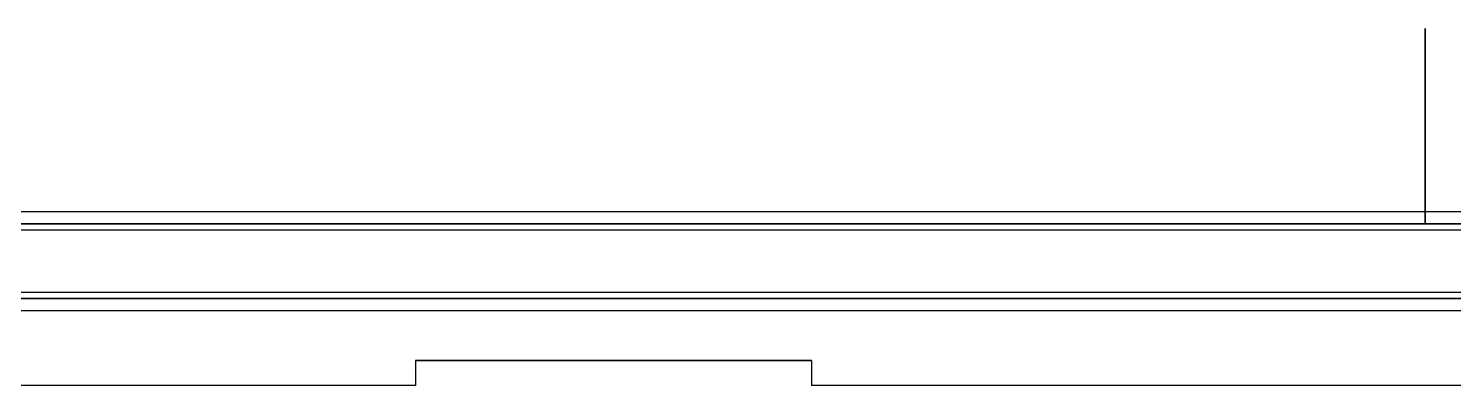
# Model space of a CAD drawing. Header units: millimetres. Extents: x -228 to 213, y -31 to 12.
# Drawn here: x 155.43 to 184.48, y -31.45 to -24.16 of the extents above; entities that cross this region are included whole.
import ezdxf

# ---------------------------------------------------------------- set-up
doc = ezdxf.new("R2010")
doc.units = ezdxf.units.MM
doc.layers.add('Feature', color=7, linetype='CONTINUOUS')

msp = doc.modelspace()

# ---------------------------------------------------------------- linework, layer by layer
at = {"layer": 'Feature'}
for p, q in [((183.901, -28.1235, 99.7954), (183.901, -24.1611, 99.7954)), ((183.901, -28.1235, 97.6364), (183.901, -24.1611, 97.6364)), ((183.901, -28.1235, -27.6364), (183.901, -24.1611, -27.6364)), ((183.901, -28.1235, -29.7954), (183.901, -24.1611, -29.7954)), ((183.901, -24.1611, -25.4453), (183.901, -28.1489, -25.0964)), ((183.901, -24.1611, -31.9865), (183.901, -28.1489, -32.3354)), ((183.901, -24.1611, 101.987), (183.901, -28.1489, 102.335)), ((183.901, -24.1611, 95.4453), (183.901, -28.1489, 95.0964)), ((183.901, -24.1611, 101.987), (183.901, -28.1489, 102.335)), ((183.901, -24.1611, 95.4453), (183.901, -28.1489, 95.0964)), ((183.901, -24.1611, -25.4453), (183.901, -28.1489, -25.0964)), ((183.901, -24.1611, -31.9865), (183.901, -28.1489, -32.3354)), ((183.901, -28.1235, -27.6364), (183.901, -24.1611, -27.6364)), ((183.901, -28.1235, -29.7954), (183.901, -24.1611, -29.7954)), ((183.901, -28.1235, 99.7954), (183.901, -24.1611, 99.7954)), ((183.901, -28.1235, 97.6364), (183.901, -24.1611, 97.6364)), ((204.716, -28.1489, -62.536), (-219.21, -28.1489, -62.536)), ((-219.21, -28.1489, 132.536), (204.716, -28.1489, 132.536)), ((204.716, -28.1489, 135.076), (-219.21, -28.1489, 135.076)), ((-219.21, -28.1489, 136.6), (204.716, -28.1489, 136.6)), ((-219.21, -28.1489, -66.6), (204.716, -28.1489, -66.6)), ((-219.21, -28.1489, 136.6), (204.716, -28.1489, 136.6)), ((-219.21, -28.1489, -65.076), (204.716, -28.1489, -65.076)), ((-219.21, -28.1489, -66.6), (204.716, -28.1489, -66.6)), ((204.716, -28.1489, 135.076), (-219.21, -28.1489, 135.076)), ((-219.21, -28.1489, 132.536), (204.716, -28.1489, 132.536)), ((204.716, -28.1489, -62.536), (-219.21, -28.1489, -62.536)), ((-219.21, -28.1489, -65.076), (204.716, -28.1489, -65.076)), ((-218.067, -27.8949, 135.076), (203.573, -27.8949, 135.076)), ((-218.067, -27.8949, 135.076), (203.573, -27.8949, 135.076)), ((-218.067, -27.8949, 136.346), (203.573, -27.8949, 136.346)), ((-218.067, -27.8949, 136.346), (203.573, -27.8949, 136.346)), ((203.573, -28.2759, -65.076), (-218.067, -28.2759, -65.076)), ((203.573, -28.2759, -65.076), (-218.067, -28.2759, -65.076)), ((203.573, -28.2759, -66.346), (-218.067, -28.2759, -66.346)), ((203.573, -28.2759, -66.346), (-218.067, -28.2759, -66.346)), ((3.67531, -29.5459, 135.076), (203.954, -29.5459, 135.076)), ((3.67531, -29.5459, 135.076), (203.954, -29.5459, 135.076)), ((3.67531, -29.5459, 132.688), (203.954, -29.5459, 132.688)), ((3.67531, -29.5459, 132.688), (203.954, -29.5459, 132.688)), ((-220.81, -29.6729, 135.076), (206.317, -29.6729, 135.076)), ((206.317, -29.6729, 132.536), (-220.81, -29.6729, 132.536)), ((206.317, -29.6729, 132.536), (-220.81, -29.6729, 132.536)), ((-220.81, -29.6729, 135.076), (206.317, -29.6729, 135.076)), ((-220.81, -29.6729, -62.536), (206.317, -29.6729, -62.536)), ((206.317, -29.6729, -65.076), (-220.81, -29.6729, -65.076)), ((-220.81, -29.6729, -62.536), (206.317, -29.6729, -62.536)), ((206.317, -29.6729, -65.076), (-220.81, -29.6729, -65.076)), ((203.954, -29.9269, -62.6884), (3.67531, -29.9269, -62.6884)), ((203.954, -29.9269, -65.076), (3.67531, -29.9269, -65.076)), ((203.954, -29.9269, -65.076), (3.67531, -29.9269, -65.076)), ((203.954, -29.9269, -62.6884), (3.67531, -29.9269, -62.6884)), ((163.314, -30.9429, -66.6), (171.391, -30.9429, -66.6)), ((163.314, -30.9429, -66.6), (163.314, -31.4509, -66.6)), ((163.314, -30.9429, 136.6), (163.314, -31.4509, 136.6)), ((171.391, -30.9429, 136.6), (163.314, -30.9429, 136.6)), ((163.314, -30.9429, -66.6), (163.314, -31.4509, -66.6)), ((163.314, -30.9429, 136.6), (163.314, -30.9429, -66.6)), ((163.314, -30.9429, 136.6), (163.314, -31.4509, 136.6)), ((163.314, -30.9429, 136.6), (163.314, -30.9429, -66.6)), ((163.314, -30.9429, -66.6), (171.391, -30.9429, -66.6)), ((171.391, -30.9429, 136.6), (163.314, -30.9429, 136.6)), ((171.391, -30.9429, -66.6), (171.391, -31.4509, -66.6)), ((171.391, -30.9429, 136.6), (171.391, -31.4509, 136.6)), ((171.391, -30.9429, 136.6), (171.391, -31.4509, 136.6)), ((171.391, -30.9429, -66.6), (171.391, -30.9429, 136.6)), ((171.391, -30.9429, -66.6), (171.391, -31.4509, -66.6)), ((171.391, -30.9429, -66.6), (171.391, -30.9429, 136.6)), ((163.314, -31.4509, -66.6), (-177.807, -31.4509, -66.6)), ((163.314, -31.4509, 136.6), (-177.807, -31.4509, 136.6)), ((163.314, -31.4509, -66.6), (-177.807, -31.4509, -66.6)), ((163.314, -31.4509, 136.6), (-177.807, -31.4509, 136.6)), ((163.314, -31.4509, 136.6), (163.314, -31.4509, -66.6)), ((163.314, -31.4509, 136.6), (163.314, -31.4509, -66.6)), ((207.891, -31.4509, -66.6), (171.391, -31.4509, -66.6)), ((207.891, -31.4509, 136.6), (171.391, -31.4509, 136.6)), ((207.891, -31.4509, 136.6), (171.391, -31.4509, 136.6)), ((171.391, -31.4509, -66.6), (171.391, -31.4509, 136.6)), ((207.891, -31.4509, -66.6), (171.391, -31.4509, -66.6)), ((171.391, -31.4509, -66.6), (171.391, -31.4509, 136.6))]:
    msp.add_line(p, q, dxfattribs=at)
for centre, radius, start, end in [((183.901, -24.1611, 98.7159), 0, 0, 0), ((183.901, -24.1611, -28.7159), 0, 0, 0), ((183.901, -24.1611, -28.7159), 2.84217e-14, 0, 0), ((183.901, -24.1611, 98.7159), 0, 180, 0), ((183.901, -24.1611, 98.7159), 2.84217e-14, 0, 180), ((183.901, -24.1611, 98.7159), 0, 0, 0), ((183.901, -24.1611, 98.7159), 0, 0, 0), ((183.901, -24.1611, 98.7159), 2.84217e-14, 0, 180), ((183.901, -24.1611, 98.7159), 0, 180, 0), ((183.901, -24.1611, -28.7159), 0, 0, 0), ((183.901, -24.1611, -28.7159), 0, 0, 0), ((183.901, -24.1611, -28.7159), 0, 0, 0), ((183.901, -24.1611, -28.7159), 0, 0, 0), ((183.901, -24.1611, -28.7159), 2.84217e-14, 0, 0), ((183.901, -24.1611, -28.7159), 0, 0, 0), ((183.901, -24.1611, 98.7159), 0, 0, 0), ((183.901, -28.1235, 98.7159), 0, 0, 0), ((183.901, -28.1235, -28.7159), 0, 0, 0), ((183.901, -28.1235, -28.7159), 0, 0, 0), ((183.901, -28.1235, -28.7159), 0, 0, 0), ((183.901, -28.1235, -28.7159), 0, 0, 0), ((183.901, -28.1235, 98.7159), 0, 0, 0), ((183.901, -28.1235, 98.7159), 0, 0, 0), ((183.901, -28.1235, 98.7159), 0, 0, 0), ((183.901, -28.1489, -28.7159), 2.84217e-14, 0, 0), ((183.901, -28.1489, 98.7159), 0, 180, 0), ((183.901, -28.1489, 98.7159), 2.84217e-14, 0, 180), ((183.901, -28.1489, 98.7159), 0, 180, 0), ((183.901, -28.1489, -28.7159), 0, 0, 0), ((183.901, -28.1489, -28.7159), 2.84217e-14, 0, 0), ((183.901, -28.1489, 98.7159), 2.84217e-14, 0, 180), ((183.901, -28.1489, -28.7159), 0, 0, 0)]:
    msp.add_arc(centre, radius, start, end, dxfattribs=at)

doc.saveas('drawing.dxf')
